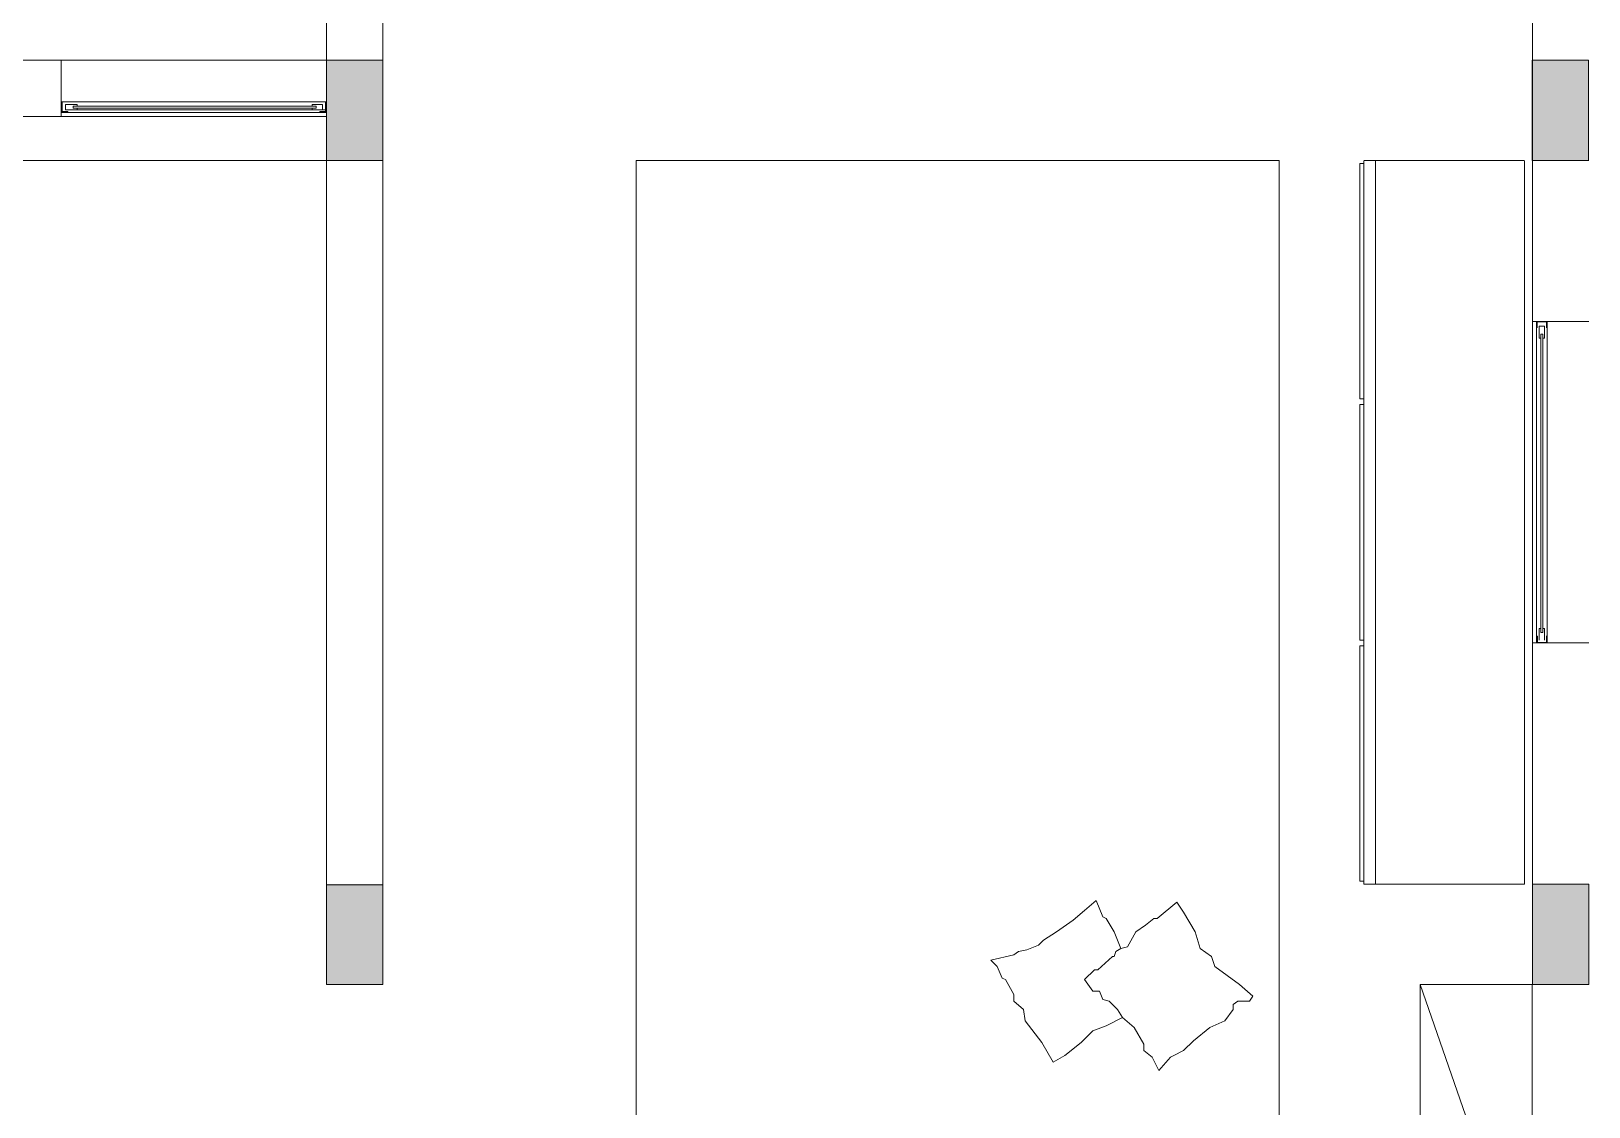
# Model space of a CAD drawing. Header units: inches. Extents: x -1721 to -596, y -6348 to -3031.
# Drawn here: x -884.423 to -880.547, y -3224.948 to -3222.272 of the extents above; entities that cross this region are included whole.
import ezdxf

# ---------------------------------------------------------------- set-up
doc = ezdxf.new("R2010")
doc.units = ezdxf.units.IN
doc.header["$MEASUREMENT"] = 0
for name, color, linetype, lineweight in [('A-FLOR-PATT_Num_Penna__8', 8, 'Continuous', 18), ('A-FURN_Num_Penna__251', 251, 'Continuous', 18), ('A-FURN_Num_Penna__253', 253, 'Continuous', 18), ('A-FURN_Num_Penna__254', 254, 'Continuous', 18), ('A-FURN_Num_Penna__6', 6, 'Continuous', 18), ('A-FURN_Num_Penna__8', 8, 'Continuous', 18), ('A-GLAZ-FULL_Num_Penna__4', 4, 'Continuous', 18), ('A-WALL-FULL_Num_Penna__7', 7, 'Continuous', 18), ('ARREDI_salotto_Num_Penna__252', 252, 'Continuous', 18), ('IKE120015-t1_Num_Penna__251', 251, 'Continuous', 18), ('Layer1_Num_Penna__7', 7, 'Continuous', 18)]:
    doc.layers.add(name, color=color, linetype=linetype, lineweight=lineweight)
doc.layers.add('Layer1_Num_Penna__1', color=7, linetype='Continuous', lineweight=18, true_color=0x636466)

msp = doc.modelspace()

# ---------------------------------------------------------------- hatches: boundary and pattern name
at = {"layer": 'A-FLOR-PATT_Num_Penna__8', "linetype": 'Continuous', "lineweight": 18}
for points in [[(-883.5478, -3222.3443), (-883.6878, -3222.3443), (-883.6878, -3222.5943), (-883.5478, -3222.5943)], [(-880.5478, -3222.3443), (-880.6878, -3222.3443), (-880.6878, -3222.5943), (-880.5478, -3222.5943)], [(-884.3453, -3222.4718), (-884.3453, -3222.4481), (-884.3478, -3222.4481), (-884.3478, -3222.4743), (-884.3312, -3222.4743), (-884.3312, -3222.4718)], [(-883.6903, -3222.4718), (-883.7045, -3222.4718), (-883.7045, -3222.4743), (-883.6878, -3222.4743), (-883.6878, -3222.4481), (-883.6903, -3222.4481)], [(-880.677, -3223.011), (-880.6745, -3223.011), (-880.6745, -3222.9968), (-880.6532, -3222.9968), (-880.6532, -3223.011), (-880.6507, -3223.011), (-880.6507, -3222.9943), (-880.677, -3222.9943)], [(-880.677, -3223.7777), (-880.677, -3223.7943), (-880.6507, -3223.7943), (-880.6507, -3223.7777), (-880.6532, -3223.7777), (-880.6532, -3223.7918), (-880.6745, -3223.7918), (-880.6745, -3223.7777)], [(-883.5478, -3224.3943), (-883.6878, -3224.3943), (-883.6878, -3224.6443), (-883.5478, -3224.6443)], [(-880.547, -3224.3943), (-880.687, -3224.3943), (-880.687, -3224.6443), (-880.547, -3224.6443)]]:
    msp.add_hatch(color=8, dxfattribs=at).paths.add_polyline_path(points)

# ---------------------------------------------------------------- linework, layer by layer
at = {"layer": 'A-FURN_Num_Penna__251', "color": 251, "linetype": 'Continuous', "lineweight": 18}
for p, q in [((-883.6878, -3222.5943), (-884.5278, -3222.5943)), ((-881.0778, -3222.5943), (-881.0778, -3224.3943)), ((-880.687, -3222.7601), (-880.687, -3224.2301)), ((-880.967, -3224.6443), (-880.687, -3224.6443)), ((-880.967, -3224.6443), (-880.967, -3225.4443)), ((-880.967, -3224.6443), (-880.6878, -3225.4443))]:
    msp.add_line(p, q, dxfattribs=at)
at = {"layer": 'A-FURN_Num_Penna__253', "color": 253, "linetype": 'Continuous', "lineweight": 18}
for p, q in [((-882.9178, -3222.5943), (-882.9178, -3225.5043)), ((-882.9178, -3222.5943), (-881.3178, -3222.5943)), ((-881.3178, -3222.5943), (-881.3178, -3225.5043))]:
    msp.add_line(p, q, dxfattribs=at)
at = {"layer": 'A-FURN_Num_Penna__254', "color": 254, "linetype": 'Continuous', "lineweight": 18}
for p, q in [((-883.5478, -3222.5943), (-883.6878, -3222.5943)), ((-883.6878, -3222.5943), (-883.6878, -3224.3959)), ((-883.5478, -3224.3959), (-883.5478, -3222.5943)), ((-883.6878, -3224.3959), (-883.5478, -3224.3959))]:
    msp.add_line(p, q, dxfattribs=at)
at = {"layer": 'A-FURN_Num_Penna__6', "color": 6, "linetype": 'Continuous', "lineweight": 18}
msp.add_line((-883.5478, -3224.3959), (-883.5478, -3224.3943), dxfattribs=at)
at = {"layer": 'A-FURN_Num_Penna__8', "color": 8, "linetype": 'Continuous', "lineweight": 18}
for p, q in [((-883.6878, -3222.3443), (-884.3478, -3222.3443)), ((-883.6878, -3222.4843), (-884.3478, -3222.4843))]:
    msp.add_line(p, q, dxfattribs=at)
at = {"layer": 'A-GLAZ-FULL_Num_Penna__4', "color": 4, "linetype": 'Continuous', "lineweight": 18}
for p, q in [((-884.3478, -3222.4481), (-884.3312, -3222.4481)), ((-884.3453, -3222.4481), (-884.3453, -3222.4718)), ((-884.3374, -3222.4679), (-884.3374, -3222.4545)), ((-884.3374, -3222.4545), (-884.3082, -3222.4545)), ((-884.3312, -3222.4481), (-883.7045, -3222.4481)), ((-884.3082, -3222.4587), (-884.3082, -3222.4545)), ((-883.6983, -3222.4545), (-883.7237, -3222.4545)), ((-883.7237, -3222.4587), (-883.7237, -3222.4545)), ((-883.6878, -3222.4481), (-883.7045, -3222.4481)), ((-883.6983, -3222.4679), (-883.6983, -3222.4545)), ((-883.6903, -3222.4481), (-883.6903, -3222.4718)), ((-883.6903, -3222.4718), (-883.6903, -3222.4481)), ((-884.3478, -3222.4743), (-884.3312, -3222.4743)), ((-884.3312, -3222.4718), (-884.3453, -3222.4718)), ((-884.3374, -3222.4679), (-884.3082, -3222.4679)), ((-884.3312, -3222.4718), (-884.3312, -3222.4743)), ((-883.7045, -3222.4743), (-884.3312, -3222.4743)), ((-883.7137, -3222.4587), (-884.3182, -3222.4587)), ((-884.3182, -3222.4587), (-884.3182, -3222.4637)), ((-883.7137, -3222.4637), (-884.3182, -3222.4637)), ((-884.3082, -3222.4679), (-884.3082, -3222.4637)), ((-883.6878, -3222.4679), (-884.3082, -3222.4679)), ((-883.7237, -3222.4679), (-883.7237, -3222.4637)), ((-883.6983, -3222.4679), (-883.7237, -3222.4679)), ((-883.7137, -3222.4637), (-883.7137, -3222.4587)), ((-883.7045, -3222.4718), (-883.6903, -3222.4718)), ((-883.7045, -3222.4718), (-883.7045, -3222.4743)), ((-883.7045, -3222.4718), (-883.6903, -3222.4718)), ((-883.7045, -3222.4743), (-883.7045, -3222.4718)), ((-883.6878, -3222.4743), (-883.7045, -3222.4743)), ((-880.677, -3223.7943), (-880.677, -3222.9943)), ((-880.6507, -3222.9943), (-880.6507, -3223.7777)), ((-880.6507, -3223.7943), (-880.6507, -3222.9943)), ((-880.6705, -3223.0066), (-880.6572, -3223.0066)), ((-880.6705, -3223.0066), (-880.6705, -3223.0357)), ((-880.6705, -3223.0357), (-880.6663, -3223.0357)), ((-880.6663, -3223.7685), (-880.6663, -3223.0257)), ((-880.6613, -3223.0257), (-880.6663, -3223.0257)), ((-880.6613, -3223.7685), (-880.6613, -3223.0257)), ((-880.6613, -3223.0357), (-880.6572, -3223.0357)), ((-880.6572, -3223.0066), (-880.6572, -3223.0357)), ((-880.6705, -3223.7877), (-880.6705, -3223.7585)), ((-880.6705, -3223.7585), (-880.6663, -3223.7585)), ((-880.6663, -3223.7685), (-880.6613, -3223.7685)), ((-880.6613, -3223.7585), (-880.6572, -3223.7585)), ((-880.6572, -3223.7877), (-880.6572, -3223.7585)), ((-880.677, -3223.7777), (-880.6745, -3223.7777)), ((-880.6745, -3223.7777), (-880.6745, -3223.7918)), ((-880.6532, -3223.7777), (-880.6507, -3223.7777))]:
    msp.add_line(p, q, dxfattribs=at)
at = {"layer": 'A-WALL-FULL_Num_Penna__7', "color": 7, "linetype": 'Continuous', "lineweight": 18}
for p, q in [((-880.687, -3222.9943), (-880.6878, -3219.4643)), ((-883.6878, -3222.216), (-883.6878, -3222.3443)), ((-883.5478, -3222.216), (-883.5478, -3222.3443)), ((-884.3478, -3222.3443), (-885.1878, -3222.3444)), ((-884.3478, -3222.3443), (-884.3478, -3222.4843)), ((-884.3478, -3222.4843), (-884.3478, -3222.3443)), ((-883.6878, -3222.3443), (-883.5478, -3222.3443)), ((-883.6878, -3222.5943), (-883.6878, -3222.3443)), ((-883.5478, -3222.3443), (-883.5478, -3222.5943)), ((-884.3478, -3222.4843), (-885.1478, -3222.4843)), ((-883.6878, -3222.5943), (-883.5478, -3222.5943)), ((-880.687, -3222.5943), (-880.547, -3222.5943)), ((-880.547, -3222.9943), (-880.687, -3222.9943)), ((-880.687, -3222.9943), (-880.547, -3222.9943)), ((-880.687, -3222.9943), (-880.547, -3222.9943)), ((-880.547, -3222.9943), (-880.687, -3222.9943)), ((-880.687, -3222.9943), (-880.547, -3222.9943)), ((-880.6507, -3222.9943), (-880.6507, -3223.3943)), ((-880.6507, -3223.3943), (-880.6507, -3223.7943)), ((-880.547, -3223.7943), (-880.687, -3223.7943)), ((-880.687, -3223.7943), (-880.547, -3223.7943)), ((-880.687, -3223.7943), (-880.547, -3223.7943)), ((-880.547, -3223.7943), (-880.687, -3223.7943)), ((-880.687, -3223.7943), (-880.547, -3223.7943)), ((-880.687, -3224.1943), (-880.687, -3223.7943)), ((-880.687, -3224.1943), (-880.687, -3223.7943)), ((-880.687, -3224.3943), (-880.687, -3224.1943)), ((-883.6878, -3224.6443), (-883.6878, -3224.3943)), ((-883.6878, -3224.3959), (-883.5478, -3224.3959)), ((-883.5478, -3224.3943), (-883.5478, -3224.6443)), ((-880.547, -3224.3943), (-880.687, -3224.3943)), ((-883.5478, -3224.6443), (-883.6878, -3224.6443)), ((-880.6878, -3224.6443), (-880.5478, -3224.6443)), ((-880.6878, -3224.8443), (-880.6878, -3224.6443)), ((-880.6878, -3225.2443), (-880.6878, -3224.8443))]:
    msp.add_line(p, q, dxfattribs=at)
at = {"layer": 'A-WALL-FULL_Num_Penna__7', "color": 7, "linetype": 'Continuous', "lineweight": 18, "flags": 128}
for points in [[(-880.6878, -3222.3443), (-880.5478, -3222.3443), (-880.5478, -3222.5943), (-880.6878, -3222.5943)], [(-880.687, -3224.3943), (-880.547, -3224.3943), (-880.547, -3224.6443), (-880.687, -3224.6443)]]:
    msp.add_lwpolyline(points, close=True, dxfattribs=at)
at = {"layer": 'ARREDI_salotto_Num_Penna__252', "color": 252, "linetype": 'Continuous', "lineweight": 18}
for p, q in [((-881.8303, -3224.4843), (-881.8016, -3224.4597)), ((-881.8016, -3224.4597), (-881.7729, -3224.4351)), ((-881.7729, -3224.4351), (-881.7565, -3224.4761)), ((-881.6211, -3224.4802), (-881.5718, -3224.4392)), ((-881.5718, -3224.4392), (-881.5554, -3224.4638)), ((-881.5554, -3224.4638), (-881.5267, -3224.513)), ((-881.8714, -3224.513), (-881.8303, -3224.4843)), ((-881.7565, -3224.4761), (-881.7483, -3224.4802)), ((-881.7483, -3224.4802), (-881.7278, -3224.513)), ((-881.6744, -3224.513), (-881.6498, -3224.4966)), ((-881.6498, -3224.4966), (-881.6293, -3224.4802)), ((-881.6293, -3224.4802), (-881.6211, -3224.4802)), ((-881.9452, -3224.5582), (-881.9165, -3224.5459)), ((-881.9165, -3224.5459), (-881.9042, -3224.5335)), ((-881.9042, -3224.5335), (-881.8714, -3224.513)), ((-881.7278, -3224.513), (-881.7113, -3224.5541)), ((-881.7113, -3224.5541), (-881.6949, -3224.55)), ((-881.6949, -3224.55), (-881.6744, -3224.513)), ((-881.5267, -3224.513), (-881.5144, -3224.5541)), ((-882.0348, -3224.5836), (-881.9781, -3224.5705)), ((-882.0348, -3224.5836), (-882.0191, -3224.5992)), ((-881.9781, -3224.5705), (-881.9658, -3224.5623)), ((-881.9658, -3224.5623), (-881.9452, -3224.5582)), ((-881.7688, -3224.6074), (-881.7319, -3224.5746)), ((-881.7319, -3224.5746), (-881.7278, -3224.5746)), ((-881.7278, -3224.5746), (-881.7237, -3224.5623)), ((-881.7237, -3224.5623), (-881.7113, -3224.5541)), ((-881.5144, -3224.5541), (-881.4857, -3224.5746)), ((-881.4857, -3224.5746), (-881.4775, -3224.5992)), ((-882.0191, -3224.5992), (-882.0068, -3224.6279)), ((-882.0068, -3224.6279), (-881.9986, -3224.632)), ((-881.8016, -3224.632), (-881.777, -3224.6074)), ((-881.777, -3224.6074), (-881.7688, -3224.6074)), ((-881.4775, -3224.5992), (-881.4159, -3224.6443)), ((-881.9986, -3224.632), (-881.9781, -3224.669)), ((-881.7811, -3224.6608), (-881.8016, -3224.632)), ((-881.7647, -3224.6608), (-881.7811, -3224.6608)), ((-881.7565, -3224.6813), (-881.7647, -3224.6608)), ((-881.4159, -3224.6443), (-881.3831, -3224.6731)), ((-881.9781, -3224.669), (-881.9781, -3224.6854)), ((-881.9781, -3224.6854), (-881.9535, -3224.7059)), ((-881.9535, -3224.7059), (-881.9493, -3224.7346)), ((-881.7401, -3224.6854), (-881.7565, -3224.6813)), ((-881.7196, -3224.7059), (-881.7401, -3224.6854)), ((-881.7072, -3224.7264), (-881.7196, -3224.7059)), ((-881.4323, -3224.7059), (-881.4528, -3224.7346)), ((-881.42, -3224.6854), (-881.4323, -3224.6936)), ((-881.4323, -3224.6936), (-881.4323, -3224.7059)), ((-881.3913, -3224.6854), (-881.42, -3224.6854)), ((-881.3831, -3224.6731), (-881.3913, -3224.6854)), ((-881.9493, -3224.7346), (-881.9083, -3224.788)), ((-881.7483, -3224.7469), (-881.7072, -3224.7264)), ((-881.6785, -3224.751), (-881.7072, -3224.7264)), ((-881.4528, -3224.7346), (-881.4898, -3224.751)), ((-881.8098, -3224.788), (-881.7811, -3224.7592)), ((-881.7811, -3224.7592), (-881.7483, -3224.7469)), ((-881.6539, -3224.7921), (-881.6785, -3224.751)), ((-881.4898, -3224.751), (-881.5308, -3224.7839)), ((-881.9083, -3224.788), (-881.8796, -3224.8372)), ((-881.8796, -3224.8372), (-881.8509, -3224.8208)), ((-881.8509, -3224.8208), (-881.8098, -3224.788)), ((-881.6539, -3224.8085), (-881.6539, -3224.7921)), ((-881.6334, -3224.8249), (-881.6539, -3224.8085)), ((-881.58, -3224.8208), (-881.5882, -3224.8249)), ((-881.5554, -3224.8085), (-881.58, -3224.8208)), ((-881.5308, -3224.7839), (-881.5554, -3224.8085)), ((-881.617, -3224.8577), (-881.6334, -3224.8249)), ((-881.5882, -3224.8249), (-881.617, -3224.8577))]:
    msp.add_line(p, q, dxfattribs=at)
at = {"layer": 'IKE120015-t1_Num_Penna__251', "color": 251, "linetype": 'Continuous', "lineweight": 18}
for p, q in [((-881.1169, -3222.6022), (-881.117, -3222.6023)), ((-881.117, -3222.6023), (-881.117, -3222.6023)), ((-881.117, -3222.6023), (-881.117, -3222.6023)), ((-881.117, -3222.6023), (-881.117, -3223.1863)), ((-881.1168, -3222.6019), (-881.1169, -3222.6019)), ((-881.1169, -3222.6019), (-881.1169, -3222.6019)), ((-881.1169, -3222.6019), (-881.1169, -3222.602)), ((-881.1169, -3222.602), (-881.1169, -3222.602)), ((-881.1169, -3222.602), (-881.1169, -3222.6021)), ((-881.1169, -3222.6021), (-881.1169, -3222.6021)), ((-881.1169, -3222.6021), (-881.1169, -3222.6021)), ((-881.1169, -3222.6021), (-881.1169, -3222.6022)), ((-881.1169, -3222.6022), (-881.1169, -3222.6022)), ((-881.1169, -3222.6022), (-881.1169, -3222.6022)), ((-881.1167, -3222.6017), (-881.1168, -3222.6018)), ((-881.1168, -3222.6018), (-881.1168, -3222.6018)), ((-881.1168, -3222.6018), (-881.1168, -3222.6018)), ((-881.1168, -3222.6018), (-881.1168, -3222.6019)), ((-881.1166, -3222.6016), (-881.1167, -3222.6016)), ((-881.1167, -3222.6016), (-881.1167, -3222.6017)), ((-881.1167, -3222.6017), (-881.1167, -3222.6017)), ((-881.1167, -3222.6017), (-881.1167, -3222.6017)), ((-881.1165, -3222.6015), (-881.1166, -3222.6016)), ((-881.1166, -3222.6016), (-881.1166, -3222.6016)), ((-881.1166, -3222.6016), (-881.1166, -3222.6016)), ((-881.1164, -3222.6015), (-881.1165, -3222.6015)), ((-881.1165, -3222.6015), (-881.1165, -3222.6015)), ((-881.1165, -3222.6015), (-881.1165, -3222.6015)), ((-881.1163, -3222.6014), (-881.1164, -3222.6014)), ((-881.1164, -3222.6014), (-881.1164, -3222.6015)), ((-881.1164, -3222.6015), (-881.1164, -3222.6015)), ((-881.1162, -3222.6014), (-881.1163, -3222.6014)), ((-881.1163, -3222.6014), (-881.1163, -3222.6014)), ((-881.1163, -3222.6014), (-881.1163, -3222.6014)), ((-881.1161, -3222.6014), (-881.1162, -3222.6014)), ((-881.1162, -3222.6014), (-881.1162, -3222.6014)), ((-881.1162, -3222.6014), (-881.1162, -3222.6014)), ((-881.116, -3222.6013), (-881.1161, -3222.6013)), ((-881.1161, -3222.6013), (-881.1161, -3222.6014)), ((-881.116, -3222.6013), (-881.116, -3222.6013)), ((-881.116, -3222.6013), (-881.116, -3222.6013)), ((-881.108, -3222.6013), (-881.116, -3222.6013)), ((-881.1079, -3222.6013), (-881.108, -3222.6013)), ((-881.1078, -3222.6013), (-881.1079, -3222.6013)), ((-881.1079, -3222.6013), (-881.1079, -3222.6013)), ((-881.1079, -3222.6013), (-881.1079, -3222.6013)), ((-881.1078, -3222.6014), (-881.1078, -3222.6013)), ((-881.1077, -3222.6014), (-881.1078, -3222.6014)), ((-881.1076, -3222.6014), (-881.1077, -3222.6014)), ((-881.1077, -3222.6014), (-881.1077, -3222.6014)), ((-881.1077, -3222.6014), (-881.1077, -3222.6014)), ((-881.1075, -3222.6014), (-881.1076, -3222.6014)), ((-881.1076, -3222.6014), (-881.1076, -3222.6014)), ((-881.1076, -3222.6014), (-881.1076, -3222.6014)), ((-881.1075, -3222.6015), (-881.1075, -3222.6014)), ((-881.1074, -3222.6015), (-881.1075, -3222.6015)), ((-881.1073, -3222.6015), (-881.1074, -3222.6015)), ((-881.1074, -3222.6015), (-881.1074, -3222.6015)), ((-881.1074, -3222.6015), (-881.1074, -3222.6015)), ((-881.1073, -3222.6016), (-881.1073, -3222.6015)), ((-881.1072, -3222.6017), (-881.1073, -3222.6016)), ((-881.1073, -3222.6016), (-881.1073, -3222.6016)), ((-881.1073, -3222.6016), (-881.1073, -3222.6016)), ((-881.1071, -3222.6018), (-881.1072, -3222.6017)), ((-881.1072, -3222.6017), (-881.1072, -3222.6017)), ((-881.1072, -3222.6017), (-881.1072, -3222.6017)), ((-881.1072, -3222.6017), (-881.1072, -3222.6017)), ((-881.1071, -3222.6019), (-881.1071, -3222.6018)), ((-881.1071, -3222.6018), (-881.1071, -3222.6018)), ((-881.1071, -3222.6018), (-881.1071, -3222.6018)), ((-881.107, -3222.6019), (-881.1071, -3222.6019)), ((-881.107, -3222.602), (-881.107, -3222.6019)), ((-881.107, -3222.6021), (-881.107, -3222.602)), ((-881.107, -3222.602), (-881.107, -3222.602)), ((-881.107, -3222.602), (-881.107, -3222.602)), ((-881.107, -3222.6022), (-881.107, -3222.6021)), ((-881.107, -3222.6021), (-881.107, -3222.6021)), ((-881.107, -3222.6021), (-881.107, -3222.6021)), ((-881.107, -3222.6023), (-881.107, -3222.6022)), ((-881.107, -3222.6022), (-881.107, -3222.6022)), ((-881.107, -3222.6023), (-881.107, -3222.6023)), ((-881.1068, -3222.5949), (-881.1069, -3222.5949)), ((-881.1069, -3222.5949), (-881.1069, -3222.5949)), ((-881.1069, -3222.5949), (-881.1069, -3222.595)), ((-881.1069, -3222.595), (-881.1069, -3222.595)), ((-881.1069, -3222.595), (-881.1069, -3222.5951)), ((-881.1069, -3222.5951), (-881.1069, -3222.5951)), ((-881.1069, -3222.5951), (-881.1069, -3222.5951)), ((-881.1069, -3222.5951), (-881.1069, -3222.5952)), ((-881.1069, -3222.5952), (-881.1069, -3222.5952)), ((-881.1069, -3222.5952), (-881.1069, -3222.5952)), ((-881.1069, -3222.5952), (-881.1069, -3222.5953)), ((-881.1069, -3222.5953), (-881.1069, -3224.3933)), ((-881.1069, -3222.5953), (-881.1069, -3222.5953)), ((-881.1069, -3222.5953), (-881.1069, -3222.5953)), ((-881.1067, -3222.5947), (-881.1068, -3222.5948)), ((-881.1068, -3222.5948), (-881.1068, -3222.5948)), ((-881.1068, -3222.5948), (-881.1068, -3222.5948)), ((-881.1068, -3222.5948), (-881.1068, -3222.5949)), ((-881.1066, -3222.5946), (-881.1067, -3222.5946)), ((-881.1067, -3222.5946), (-881.1067, -3222.5947)), ((-881.1067, -3222.5947), (-881.1067, -3222.5947)), ((-881.1067, -3222.5947), (-881.1067, -3222.5947)), ((-881.1065, -3222.5945), (-881.1066, -3222.5946)), ((-881.1066, -3222.5946), (-881.1066, -3222.5946)), ((-881.1066, -3222.5946), (-881.1066, -3222.5946)), ((-881.1064, -3222.5945), (-881.1065, -3222.5945)), ((-881.1065, -3222.5945), (-881.1065, -3222.5945)), ((-881.1065, -3222.5945), (-881.1065, -3222.5945)), ((-881.1063, -3222.5944), (-881.1064, -3222.5944)), ((-881.1064, -3222.5944), (-881.1064, -3222.5945)), ((-881.1064, -3222.5945), (-881.1064, -3222.5945)), ((-881.1062, -3222.5944), (-881.1063, -3222.5944)), ((-881.1063, -3222.5944), (-881.1063, -3222.5944)), ((-881.1063, -3222.5944), (-881.1063, -3222.5944)), ((-881.1061, -3222.5944), (-881.1062, -3222.5944)), ((-881.1062, -3222.5944), (-881.1062, -3222.5944)), ((-881.106, -3222.5943), (-881.1061, -3222.5943)), ((-881.1061, -3222.5943), (-881.1061, -3222.5944)), ((-881.1061, -3222.5944), (-881.1061, -3222.5944)), ((-881.1059, -3222.5943), (-881.106, -3222.5943)), ((-881.106, -3222.5943), (-881.106, -3222.5943)), ((-880.708, -3222.5943), (-881.1059, -3222.5943)), ((-880.7079, -3222.5943), (-880.708, -3222.5943)), ((-880.7078, -3222.5943), (-880.7079, -3222.5943)), ((-880.7079, -3222.5943), (-880.7079, -3222.5943)), ((-880.7079, -3222.5943), (-880.7079, -3222.5943)), ((-880.7078, -3222.5944), (-880.7078, -3222.5943)), ((-880.7077, -3222.5944), (-880.7078, -3222.5944)), ((-880.7076, -3222.5944), (-880.7077, -3222.5944)), ((-880.7077, -3222.5944), (-880.7077, -3222.5944)), ((-880.7077, -3222.5944), (-880.7077, -3222.5944)), ((-880.7075, -3222.5944), (-880.7076, -3222.5944)), ((-880.7076, -3222.5944), (-880.7076, -3222.5944)), ((-880.7076, -3222.5944), (-880.7076, -3222.5944)), ((-880.7075, -3222.5945), (-880.7075, -3222.5944)), ((-880.7074, -3222.5945), (-880.7075, -3222.5945)), ((-880.7073, -3222.5945), (-880.7074, -3222.5945)), ((-880.7074, -3222.5945), (-880.7074, -3222.5945)), ((-880.7074, -3222.5945), (-880.7074, -3222.5945)), ((-880.7073, -3222.5946), (-880.7073, -3222.5945)), ((-880.7072, -3222.5947), (-880.7073, -3222.5946)), ((-880.7073, -3222.5946), (-880.7073, -3222.5946)), ((-880.7073, -3222.5946), (-880.7073, -3222.5946)), ((-880.7071, -3222.5947), (-880.7072, -3222.5947)), ((-880.7072, -3222.5947), (-880.7072, -3222.5947)), ((-880.7072, -3222.5947), (-880.7072, -3222.5947)), ((-880.7071, -3222.5948), (-880.7071, -3222.5947)), ((-880.7071, -3222.5949), (-880.7071, -3222.5948)), ((-880.7071, -3222.5948), (-880.7071, -3222.5948)), ((-880.7071, -3222.5948), (-880.7071, -3222.5948)), ((-880.707, -3222.5949), (-880.7071, -3222.5949)), ((-880.707, -3222.595), (-880.707, -3222.5949)), ((-880.707, -3222.5951), (-880.707, -3222.595)), ((-880.707, -3222.595), (-880.707, -3222.595)), ((-880.707, -3222.595), (-880.707, -3222.595)), ((-880.707, -3222.5952), (-880.707, -3222.5951)), ((-880.707, -3222.5951), (-880.707, -3222.5951)), ((-880.707, -3222.5951), (-880.707, -3222.5951)), ((-880.707, -3222.5953), (-880.707, -3222.5952)), ((-880.707, -3222.5952), (-880.707, -3222.5952)), ((-880.707, -3224.3933), (-880.707, -3222.5953)), ((-880.707, -3222.5953), (-880.707, -3222.5953)), ((-880.707, -3222.5953), (-880.707, -3222.5953)), ((-881.108, -3223.1873), (-881.1159, -3223.1873)), ((-881.1169, -3223.2022), (-881.117, -3223.2023)), ((-881.117, -3223.2023), (-881.117, -3223.2023)), ((-881.117, -3223.2023), (-881.117, -3223.2023)), ((-881.117, -3223.2023), (-881.117, -3223.7863)), ((-881.1168, -3223.2019), (-881.1169, -3223.2019)), ((-881.1169, -3223.2019), (-881.1169, -3223.2019)), ((-881.1169, -3223.2019), (-881.1169, -3223.202)), ((-881.1169, -3223.202), (-881.1169, -3223.202)), ((-881.1169, -3223.202), (-881.1169, -3223.2021)), ((-881.1169, -3223.2021), (-881.1169, -3223.2021)), ((-881.1169, -3223.2021), (-881.1169, -3223.2021)), ((-881.1169, -3223.2021), (-881.1169, -3223.2022)), ((-881.1169, -3223.2022), (-881.1169, -3223.2022)), ((-881.1169, -3223.2022), (-881.1169, -3223.2022)), ((-881.1167, -3223.2017), (-881.1168, -3223.2018)), ((-881.1168, -3223.2018), (-881.1168, -3223.2018)), ((-881.1168, -3223.2018), (-881.1168, -3223.2018)), ((-881.1168, -3223.2018), (-881.1168, -3223.2019)), ((-881.1166, -3223.2016), (-881.1167, -3223.2016)), ((-881.1167, -3223.2016), (-881.1167, -3223.2017)), ((-881.1167, -3223.2017), (-881.1167, -3223.2017)), ((-881.1167, -3223.2017), (-881.1167, -3223.2017)), ((-881.1165, -3223.2015), (-881.1166, -3223.2016)), ((-881.1166, -3223.2016), (-881.1166, -3223.2016)), ((-881.1166, -3223.2016), (-881.1166, -3223.2016)), ((-881.1164, -3223.2015), (-881.1165, -3223.2015)), ((-881.1165, -3223.2015), (-881.1165, -3223.2015)), ((-881.1165, -3223.2015), (-881.1165, -3223.2015)), ((-881.1163, -3223.2014), (-881.1164, -3223.2014)), ((-881.1164, -3223.2014), (-881.1164, -3223.2015)), ((-881.1164, -3223.2015), (-881.1164, -3223.2015)), ((-881.1162, -3223.2014), (-881.1163, -3223.2014)), ((-881.1163, -3223.2014), (-881.1163, -3223.2014)), ((-881.1163, -3223.2014), (-881.1163, -3223.2014)), ((-881.1161, -3223.2014), (-881.1162, -3223.2014)), ((-881.1162, -3223.2014), (-881.1162, -3223.2014)), ((-881.1162, -3223.2014), (-881.1162, -3223.2014)), ((-881.116, -3223.2013), (-881.1161, -3223.2013)), ((-881.1161, -3223.2013), (-881.1161, -3223.2014)), ((-881.116, -3223.2013), (-881.116, -3223.2013)), ((-881.116, -3223.2013), (-881.116, -3223.2013)), ((-881.116, -3223.2013), (-881.108, -3223.2013)), ((-881.1079, -3223.2013), (-881.108, -3223.2013)), ((-881.1078, -3223.2013), (-881.1079, -3223.2013)), ((-881.1079, -3223.2013), (-881.1079, -3223.2013)), ((-881.1079, -3223.2013), (-881.1079, -3223.2013)), ((-881.1078, -3223.2014), (-881.1078, -3223.2013)), ((-881.1077, -3223.2014), (-881.1078, -3223.2014)), ((-881.1076, -3223.2014), (-881.1077, -3223.2014)), ((-881.1077, -3223.2014), (-881.1077, -3223.2014)), ((-881.1077, -3223.2014), (-881.1077, -3223.2014)), ((-881.1075, -3223.2014), (-881.1076, -3223.2014)), ((-881.1076, -3223.2014), (-881.1076, -3223.2014)), ((-881.1076, -3223.2014), (-881.1076, -3223.2014)), ((-881.1075, -3223.2015), (-881.1075, -3223.2014)), ((-881.1074, -3223.2015), (-881.1075, -3223.2015)), ((-881.1073, -3223.2015), (-881.1074, -3223.2015)), ((-881.1074, -3223.2015), (-881.1074, -3223.2015)), ((-881.1074, -3223.2015), (-881.1074, -3223.2015)), ((-881.1073, -3223.2016), (-881.1073, -3223.2015)), ((-881.1072, -3223.2017), (-881.1073, -3223.2016)), ((-881.1073, -3223.2016), (-881.1073, -3223.2016)), ((-881.1073, -3223.2016), (-881.1073, -3223.2016)), ((-881.1071, -3223.2018), (-881.1072, -3223.2017)), ((-881.1072, -3223.2017), (-881.1072, -3223.2017)), ((-881.1072, -3223.2017), (-881.1072, -3223.2017)), ((-881.1072, -3223.2017), (-881.1072, -3223.2017)), ((-881.1071, -3223.2019), (-881.1071, -3223.2018)), ((-881.1071, -3223.2018), (-881.1071, -3223.2018)), ((-881.1071, -3223.2018), (-881.1071, -3223.2018)), ((-881.107, -3223.2019), (-881.1071, -3223.2019)), ((-881.107, -3223.202), (-881.107, -3223.2019)), ((-881.107, -3223.2021), (-881.107, -3223.202)), ((-881.107, -3223.202), (-881.107, -3223.202)), ((-881.107, -3223.202), (-881.107, -3223.202)), ((-881.107, -3223.2022), (-881.107, -3223.2021)), ((-881.107, -3223.2021), (-881.107, -3223.2021)), ((-881.107, -3223.2021), (-881.107, -3223.2021)), ((-881.107, -3223.2023), (-881.107, -3223.2022)), ((-881.107, -3223.2022), (-881.107, -3223.2022)), ((-881.107, -3223.2023), (-881.107, -3223.2023)), ((-881.107, -3223.2023), (-881.107, -3223.2023)), ((-881.1169, -3223.8022), (-881.117, -3223.8023)), ((-881.117, -3223.8023), (-881.117, -3223.8023)), ((-881.117, -3223.8023), (-881.117, -3223.8023)), ((-881.117, -3223.8023), (-881.117, -3224.3863)), ((-881.1168, -3223.8019), (-881.1169, -3223.8019)), ((-881.1169, -3223.8019), (-881.1169, -3223.8019)), ((-881.1169, -3223.8019), (-881.1169, -3223.802)), ((-881.1169, -3223.802), (-881.1169, -3223.802)), ((-881.1169, -3223.802), (-881.1169, -3223.8021)), ((-881.1169, -3223.8021), (-881.1169, -3223.8021)), ((-881.1169, -3223.8021), (-881.1169, -3223.8021)), ((-881.1169, -3223.8021), (-881.1169, -3223.8022)), ((-881.1169, -3223.8022), (-881.1169, -3223.8022)), ((-881.1169, -3223.8022), (-881.1169, -3223.8022)), ((-881.1167, -3223.8017), (-881.1168, -3223.8018)), ((-881.1168, -3223.8018), (-881.1168, -3223.8018)), ((-881.1168, -3223.8018), (-881.1168, -3223.8018)), ((-881.1168, -3223.8018), (-881.1168, -3223.8019)), ((-881.1166, -3223.8016), (-881.1167, -3223.8016)), ((-881.1167, -3223.8016), (-881.1167, -3223.8017)), ((-881.1167, -3223.8017), (-881.1167, -3223.8017)), ((-881.1167, -3223.8017), (-881.1167, -3223.8017)), ((-881.1165, -3223.8015), (-881.1166, -3223.8016)), ((-881.1166, -3223.8016), (-881.1166, -3223.8016)), ((-881.1166, -3223.8016), (-881.1166, -3223.8016)), ((-881.1164, -3223.8015), (-881.1165, -3223.8015)), ((-881.1165, -3223.8015), (-881.1165, -3223.8015)), ((-881.1165, -3223.8015), (-881.1165, -3223.8015)), ((-881.1163, -3223.8014), (-881.1164, -3223.8014)), ((-881.1164, -3223.8014), (-881.1164, -3223.8015)), ((-881.1164, -3223.8015), (-881.1164, -3223.8015)), ((-881.1162, -3223.8014), (-881.1163, -3223.8014)), ((-881.1163, -3223.8014), (-881.1163, -3223.8014)), ((-881.1163, -3223.8014), (-881.1163, -3223.8014)), ((-881.1161, -3223.8014), (-881.1162, -3223.8014)), ((-881.1162, -3223.8014), (-881.1162, -3223.8014)), ((-881.1162, -3223.8014), (-881.1162, -3223.8014)), ((-881.116, -3223.8013), (-881.1161, -3223.8013)), ((-881.1161, -3223.8013), (-881.1161, -3223.8014)), ((-881.108, -3223.7873), (-881.116, -3223.7873)), ((-881.116, -3223.8013), (-881.116, -3223.8013)), ((-881.116, -3223.8013), (-881.116, -3223.8013)), ((-881.116, -3223.8013), (-881.108, -3223.8013)), ((-881.1079, -3223.8013), (-881.108, -3223.8013)), ((-881.1078, -3223.8013), (-881.1079, -3223.8013)), ((-881.1079, -3223.8013), (-881.1079, -3223.8013)), ((-881.1079, -3223.8013), (-881.1079, -3223.8013)), ((-881.1078, -3223.8014), (-881.1078, -3223.8013)), ((-881.1077, -3223.8014), (-881.1078, -3223.8014)), ((-881.1076, -3223.8014), (-881.1077, -3223.8014)), ((-881.1077, -3223.8014), (-881.1077, -3223.8014)), ((-881.1077, -3223.8014), (-881.1077, -3223.8014)), ((-881.1075, -3223.8014), (-881.1076, -3223.8014)), ((-881.1076, -3223.8014), (-881.1076, -3223.8014)), ((-881.1076, -3223.8014), (-881.1076, -3223.8014)), ((-881.1075, -3223.8015), (-881.1075, -3223.8014)), ((-881.1074, -3223.8015), (-881.1075, -3223.8015)), ((-881.1073, -3223.8015), (-881.1074, -3223.8015)), ((-881.1074, -3223.8015), (-881.1074, -3223.8015)), ((-881.1074, -3223.8015), (-881.1074, -3223.8015)), ((-881.1073, -3223.8016), (-881.1073, -3223.8015)), ((-881.1072, -3223.8017), (-881.1073, -3223.8016)), ((-881.1073, -3223.8016), (-881.1073, -3223.8016)), ((-881.1073, -3223.8016), (-881.1073, -3223.8016)), ((-881.1071, -3223.8018), (-881.1072, -3223.8017)), ((-881.1072, -3223.8017), (-881.1072, -3223.8017)), ((-881.1072, -3223.8017), (-881.1072, -3223.8017)), ((-881.1072, -3223.8017), (-881.1072, -3223.8017)), ((-881.1071, -3223.8019), (-881.1071, -3223.8018)), ((-881.1071, -3223.8018), (-881.1071, -3223.8018)), ((-881.1071, -3223.8018), (-881.1071, -3223.8018)), ((-881.107, -3223.8019), (-881.1071, -3223.8019)), ((-881.107, -3223.802), (-881.107, -3223.8019)), ((-881.107, -3223.8021), (-881.107, -3223.802)), ((-881.107, -3223.802), (-881.107, -3223.802)), ((-881.107, -3223.802), (-881.107, -3223.802)), ((-881.107, -3223.8022), (-881.107, -3223.8021)), ((-881.107, -3223.8021), (-881.107, -3223.8021)), ((-881.107, -3223.8021), (-881.107, -3223.8021)), ((-881.107, -3223.8023), (-881.107, -3223.8022)), ((-881.107, -3223.8022), (-881.107, -3223.8022)), ((-881.107, -3223.8023), (-881.107, -3223.8023)), ((-881.107, -3223.8023), (-881.107, -3223.8023)), ((-881.108, -3224.3873), (-881.1159, -3224.3873)), ((-881.1069, -3224.3933), (-881.1069, -3224.3934)), ((-881.1069, -3224.3934), (-881.1069, -3224.3934)), ((-881.1069, -3224.3934), (-881.1069, -3224.3935)), ((-881.1069, -3224.3935), (-881.1069, -3224.3935)), ((-881.1069, -3224.3935), (-881.1069, -3224.3935)), ((-881.1069, -3224.3935), (-881.1069, -3224.3936)), ((-881.1069, -3224.3936), (-881.1069, -3224.3936)), ((-881.1069, -3224.3936), (-881.1069, -3224.3937)), ((-881.1069, -3224.3937), (-881.1069, -3224.3937)), ((-881.1069, -3224.3937), (-881.1069, -3224.3937)), ((-881.1069, -3224.3937), (-881.1069, -3224.3938)), ((-881.1069, -3224.3938), (-881.1068, -3224.3938)), ((-881.1068, -3224.3938), (-881.1068, -3224.3938)), ((-881.1068, -3224.3938), (-881.1068, -3224.3939)), ((-881.1068, -3224.3939), (-881.1068, -3224.3939)), ((-881.1068, -3224.3939), (-881.1068, -3224.3939)), ((-881.1068, -3224.3939), (-881.1067, -3224.394)), ((-881.1067, -3224.394), (-881.1067, -3224.394)), ((-881.1067, -3224.394), (-881.1067, -3224.394)), ((-881.1067, -3224.394), (-881.1066, -3224.3941)), ((-881.1066, -3224.3941), (-881.1066, -3224.3941)), ((-881.1066, -3224.3941), (-881.1066, -3224.3941)), ((-881.1066, -3224.3941), (-881.1066, -3224.3941)), ((-881.1066, -3224.3941), (-881.1065, -3224.3942)), ((-881.1065, -3224.3942), (-881.1065, -3224.3942)), ((-881.1065, -3224.3942), (-881.1065, -3224.3942)), ((-881.1065, -3224.3942), (-881.1064, -3224.3942)), ((-881.1064, -3224.3942), (-881.1064, -3224.3942)), ((-881.1064, -3224.3942), (-881.1063, -3224.3943)), ((-881.1063, -3224.3943), (-881.1063, -3224.3943)), ((-881.1063, -3224.3943), (-881.1063, -3224.3943)), ((-881.1063, -3224.3943), (-881.1062, -3224.3943)), ((-881.1062, -3224.3943), (-881.1062, -3224.3943)), ((-881.1062, -3224.3943), (-881.1062, -3224.3943)), ((-881.1062, -3224.3943), (-881.1061, -3224.3943)), ((-881.1061, -3224.3943), (-881.1061, -3224.3943)), ((-881.1061, -3224.3943), (-881.106, -3224.3943)), ((-881.106, -3224.3943), (-881.106, -3224.3943)), ((-881.106, -3224.3943), (-881.106, -3224.3943)), ((-881.106, -3224.3943), (-881.1059, -3224.3943)), ((-881.1059, -3224.3943), (-880.708, -3224.3943)), ((-880.708, -3224.3943), (-880.7079, -3224.3943)), ((-880.7079, -3224.3943), (-880.7079, -3224.3943)), ((-880.7079, -3224.3943), (-880.7078, -3224.3943)), ((-880.7078, -3224.3943), (-880.7078, -3224.3943)), ((-880.7078, -3224.3943), (-880.7078, -3224.3943)), ((-880.7078, -3224.3943), (-880.7077, -3224.3943)), ((-880.7077, -3224.3943), (-880.7077, -3224.3943)), ((-880.7077, -3224.3943), (-880.7076, -3224.3943)), ((-880.7076, -3224.3943), (-880.7075, -3224.3942)), ((-880.7076, -3224.3943), (-880.7076, -3224.3943)), ((-880.7076, -3224.3943), (-880.7076, -3224.3943)), ((-880.7075, -3224.3942), (-880.7075, -3224.3942)), ((-880.7075, -3224.3942), (-880.7075, -3224.3942)), ((-880.7075, -3224.3942), (-880.7074, -3224.3942)), ((-880.7074, -3224.3942), (-880.7074, -3224.3941)), ((-880.7074, -3224.3941), (-880.7073, -3224.3941)), ((-880.7074, -3224.3942), (-880.7074, -3224.3942)), ((-880.7073, -3224.3941), (-880.7072, -3224.394)), ((-880.7073, -3224.3941), (-880.7073, -3224.3941)), ((-880.7073, -3224.3941), (-880.7073, -3224.3941)), ((-880.7072, -3224.394), (-880.7072, -3224.3939)), ((-880.7072, -3224.3939), (-880.7071, -3224.3939)), ((-880.7072, -3224.394), (-880.7072, -3224.394)), ((-880.7072, -3224.394), (-880.7072, -3224.394)), ((-880.7071, -3224.3939), (-880.7071, -3224.3938)), ((-880.7071, -3224.3938), (-880.7071, -3224.3938)), ((-880.7071, -3224.3938), (-880.707, -3224.3938)), ((-880.7071, -3224.3939), (-880.7071, -3224.3939)), ((-880.707, -3224.3934), (-880.707, -3224.3933)), ((-880.707, -3224.3935), (-880.707, -3224.3934)), ((-880.707, -3224.3934), (-880.707, -3224.3934)), ((-880.707, -3224.3934), (-880.707, -3224.3934)), ((-880.707, -3224.3936), (-880.707, -3224.3935)), ((-880.707, -3224.3935), (-880.707, -3224.3935)), ((-880.707, -3224.3935), (-880.707, -3224.3935)), ((-880.707, -3224.3937), (-880.707, -3224.3936)), ((-880.707, -3224.3936), (-880.707, -3224.3936)), ((-880.707, -3224.3938), (-880.707, -3224.3937)), ((-880.707, -3224.3937), (-880.707, -3224.3937)), ((-880.707, -3224.3937), (-880.707, -3224.3937))]:
    msp.add_line(p, q, dxfattribs=at)
for centre, start, end in [((-881.116, -3223.1863), 180, 272.3104), ((-881.1079, -3223.1863), 267.6896, 0), ((-881.116, -3223.7863), 180, 272.3104), ((-881.1079, -3223.7863), 267.6896, 0), ((-881.116, -3224.3863), 180, 272.3104), ((-881.1079, -3224.3863), 267.6896, 0)]:
    msp.add_arc(centre, 0.000966, start, end, dxfattribs=at)
at = {"layer": 'Layer1_Num_Penna__1', "color": 251, "linetype": 'Continuous', "lineweight": 18, "true_color": 0x636466}
msp.add_line((-880.687, -3222.9943), (-880.687, -3223.7943), dxfattribs=at)
at = {"layer": 'Layer1_Num_Penna__7', "color": 7, "linetype": 'Continuous', "lineweight": 18}
msp.add_line((-883.7045, -3222.4731), (-883.7045, -3222.4745), dxfattribs=at)

doc.saveas('drawing.dxf')
